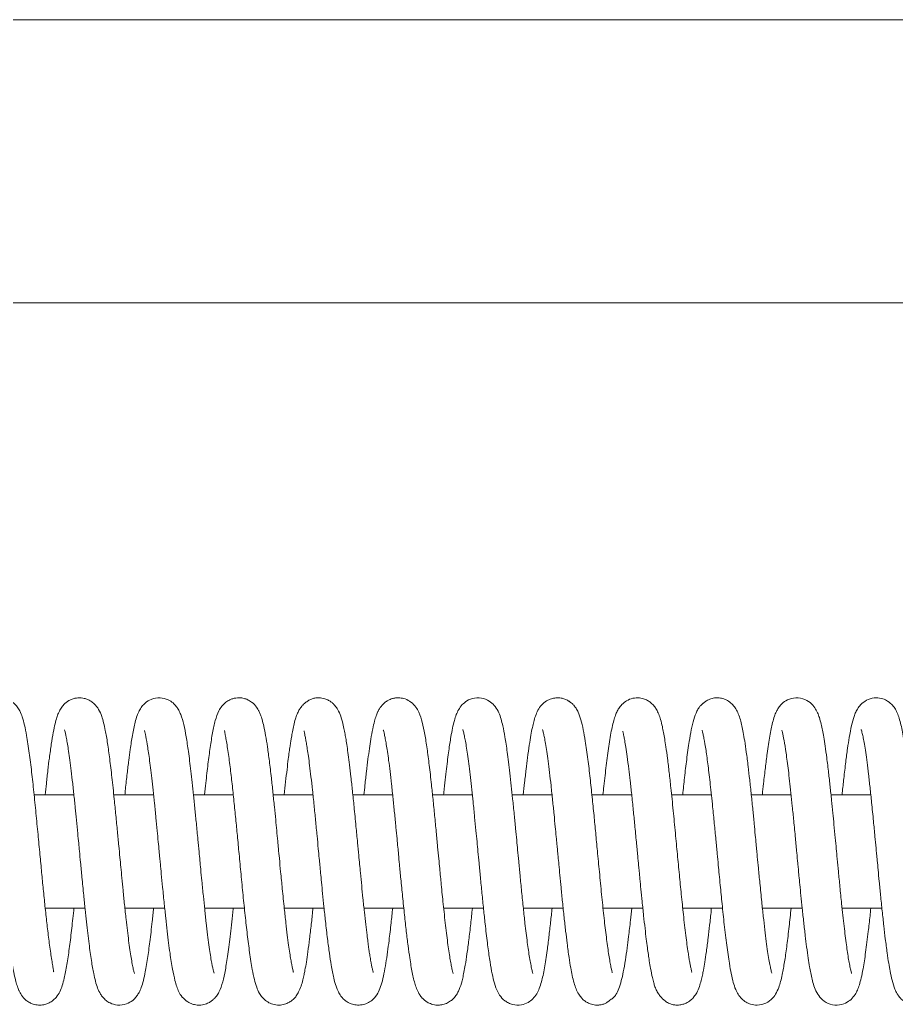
# Model space of a CAD drawing. Header units: inches. Extents: x 0.8 to 28.5, y 2.9 to 20.2.
# Drawn here: x 14.765 to 15.535, y 17.741 to 18.607 of the extents above; entities that cross this region are included whole.
import ezdxf

# ---------------------------------------------------------------- set-up
doc = ezdxf.new("R2010")
doc.units = ezdxf.units.IN
doc.header["$MEASUREMENT"] = 0
doc.layers.add('SLD-0', color=1, linetype='Continuous', lineweight=15)

msp = doc.modelspace()

# ---------------------------------------------------------------- linework, layer by layer
at = {"color": 7, "linetype": 'Continuous', "lineweight": 15}
for points, knots in [([(14.79529, 17.77007), (14.79527, 17.77007), (14.79522, 17.77005), (14.7952, 17.77101), (14.79468, 17.77394), (14.79383, 17.77872), (14.79287, 17.7847), (14.7919, 17.79144), (14.79095, 17.79856), (14.79004, 17.80581), (14.78893, 17.81533), (14.78763, 17.82745), (14.78611, 17.84235), (14.78464, 17.85759), (14.7831, 17.87376), (14.78142, 17.89135), (14.77965, 17.90987), (14.77776, 17.9284), (14.77583, 17.9463), (14.77371, 17.96321), (14.77166, 17.97688), (14.76964, 17.98706), (14.76785, 17.99365), (14.76619, 17.99823), (14.76338, 18.00294), (14.75997, 18.0066), (14.75585, 18.00931), (14.751, 18.01093), (14.74523, 18.01095), (14.74083, 18.00963), (14.73815, 18.00819), (14.73624, 18.00681), (14.73468, 18.00546), (14.73271, 18.00331), (14.73047, 17.99982), (14.72831, 17.99482), (14.7266, 17.98887), (14.72516, 17.98224), (14.7239, 17.97527), (14.72253, 17.96626), (14.72089, 17.95392), (14.71929, 17.94042), (14.71817, 17.92956), (14.71777, 17.92564)], [0, 0, 0, 0, 0.015648, 0.041878, 0.069205, 0.095097, 0.119275, 0.141571, 0.162085, 0.180688, 0.197869, 0.230729, 0.261868, 0.291107, 0.322119, 0.356655, 0.393626, 0.432074, 0.471739, 0.513913, 0.559916, 0.59311, 0.625486, 0.649354, 0.662004, 0.675173, 0.690992, 0.706991, 0.719985, 0.730247, 0.738169, 0.741478, 0.74657, 0.759092, 0.777429, 0.801193, 0.827797, 0.848869, 0.875122, 0.902345, 0.930982, 0.975101, 1, 1, 1, 1]), ([(14.86616, 17.76874), (14.86616, 17.76874), (14.86635, 17.76846), (14.86584, 17.76965), (14.86519, 17.77236), (14.86424, 17.77681), (14.8629, 17.78442), (14.86147, 17.79443), (14.85998, 17.80631), (14.85876, 17.81692), (14.8575, 17.82871), (14.85625, 17.84101), (14.85517, 17.85204), (14.85424, 17.86174), (14.85334, 17.87117), (14.85235, 17.8816), (14.85117, 17.89404), (14.84985, 17.90785), (14.84821, 17.92404), (14.84644, 17.94096), (14.84447, 17.9573), (14.84258, 17.97111), (14.84082, 17.98141), (14.83915, 17.98896), (14.83757, 17.99461), (14.8352, 18.00035), (14.83177, 18.00501), (14.82821, 18.00787), (14.82531, 18.00944), (14.82226, 18.01044), (14.81897, 18.01097), (14.81566, 18.01087), (14.81265, 18.01019), (14.81046, 18.00936), (14.80733, 18.00779), (14.80469, 18.00555), (14.80282, 18.00335), (14.80159, 18.00163), (14.80034, 17.99947), (14.7992, 17.99702), (14.79786, 17.99332), (14.7964, 17.98793), (14.79478, 17.98032), (14.79311, 17.97031), (14.79157, 17.95912), (14.79011, 17.94734), (14.78889, 17.93651), (14.7881, 17.92895), (14.78776, 17.92564)], [0, 0, 0, 0, 0.000194, 0.019092, 0.041396, 0.06478, 0.088327, 0.13555, 0.159417, 0.183257, 0.213022, 0.239403, 0.262203, 0.281403, 0.298345, 0.318916, 0.343827, 0.373002, 0.403072, 0.445832, 0.486167, 0.524981, 0.564012, 0.590178, 0.616504, 0.643933, 0.666352, 0.678069, 0.687682, 0.694988, 0.70119, 0.710924, 0.717903, 0.722899, 0.727798, 0.743523, 0.750108, 0.757456, 0.766447, 0.78058, 0.800178, 0.825119, 0.855457, 0.888551, 0.923148, 0.950282, 0.978268, 1, 1, 1, 1]), ([(14.93608, 17.76891), (14.9361, 17.76888), (14.93623, 17.76871), (14.93588, 17.76963), (14.93513, 17.77259), (14.93393, 17.77831), (14.93266, 17.78621), (14.93158, 17.79375), (14.93041, 17.80276), (14.92917, 17.81322), (14.92794, 17.82461), (14.92666, 17.83693), (14.92547, 17.84885), (14.92447, 17.85938), (14.92365, 17.86795), (14.92282, 17.87665), (14.92178, 17.88759), (14.92059, 17.90013), (14.91932, 17.91308), (14.9181, 17.92509), (14.91691, 17.93634), (14.91543, 17.94955), (14.91366, 17.96352), (14.91167, 17.97684), (14.90956, 17.9876), (14.90749, 17.99491), (14.90531, 17.99981), (14.90324, 18.00313), (14.90033, 18.00636), (14.89557, 18.00962), (14.88852, 18.01145), (14.88103, 18.01005), (14.87576, 18.00669), (14.87232, 18.00289), (14.87009, 17.99913), (14.86835, 17.99494), (14.86643, 17.98839), (14.86444, 17.97877), (14.86265, 17.96713), (14.86113, 17.95573), (14.85972, 17.94407), (14.8586, 17.93381), (14.85792, 17.92727), (14.85776, 17.92564)], [0, 0, 0, 0, 0.002324, 0.018685, 0.03687, 0.077956, 0.100424, 0.124128, 0.149221, 0.175564, 0.202932, 0.228214, 0.256219, 0.277599, 0.292503, 0.307926, 0.32983, 0.358118, 0.383648, 0.409907, 0.434954, 0.458929, 0.503641, 0.544026, 0.583369, 0.622825, 0.641676, 0.657975, 0.67209, 0.686059, 0.703569, 0.72239, 0.738512, 0.751834, 0.768368, 0.790199, 0.818174, 0.862596, 0.901745, 0.928237, 0.957522, 0.989391, 1, 1, 1, 1]), ([(15.00574, 17.76969), (15.00577, 17.76971), (15.00585, 17.76975), (15.00557, 17.7709), (15.00505, 17.77305), (15.00429, 17.77668), (15.0035, 17.78102), (15.0026, 17.78661), (15.00158, 17.79374), (15.00043, 17.80259), (14.99916, 17.8133), (14.9977, 17.82681), (14.99615, 17.84192), (14.99471, 17.85686), (14.99357, 17.86874), (14.99272, 17.87772), (14.99194, 17.88589), (14.99114, 17.89436), (14.99017, 17.90444), (14.98906, 17.91569), (14.98779, 17.92804), (14.98634, 17.94169), (14.98473, 17.95521), (14.98307, 17.96765), (14.98146, 17.97779), (14.9799, 17.98571), (14.97845, 17.99154), (14.97713, 17.99564), (14.97593, 17.99849), (14.97481, 18.00063), (14.9729, 18.00357), (14.97033, 18.0065), (14.96587, 18.00922), (14.96222, 18.0105), (14.95776, 18.01114), (14.95319, 18.01045), (14.94935, 18.00891), (14.94612, 18.00689), (14.94268, 18.00341), (14.93928, 17.9978), (14.93705, 17.99091), (14.93481, 17.98079), (14.93271, 17.96773), (14.93076, 17.95289), (14.92912, 17.93871), (14.92812, 17.92912), (14.92775, 17.92564)], [0, 0, 0, 0, 0.011201, 0.025988, 0.045163, 0.061277, 0.078836, 0.09868, 0.120843, 0.145472, 0.172452, 0.201705, 0.239278, 0.269985, 0.293945, 0.311118, 0.324019, 0.343128, 0.362264, 0.385658, 0.413257, 0.442132, 0.478804, 0.513174, 0.545344, 0.575314, 0.60099, 0.621821, 0.637779, 0.648779, 0.656559, 0.676373, 0.6864, 0.694332, 0.704004, 0.717983, 0.725068, 0.737019, 0.753218, 0.771119, 0.811072, 0.854954, 0.89671, 0.936525, 0.976924, 1, 1, 1, 1]), ([(15.07592, 17.76944), (15.07593, 17.76942), (15.07602, 17.76931), (15.07573, 17.77022), (15.0753, 17.77197), (15.07468, 17.77474), (15.07397, 17.77836), (15.07325, 17.78254), (15.07253, 17.78714), (15.07188, 17.79165), (15.07121, 17.7966), (15.07036, 17.80321), (15.06933, 17.81186), (15.06814, 17.82271), (15.06694, 17.8342), (15.06578, 17.84576), (15.06481, 17.85574), (15.06396, 17.86469), (15.06312, 17.87353), (15.06205, 17.88467), (15.06069, 17.89906), (15.0592, 17.91438), (15.0577, 17.9289), (15.05638, 17.94119), (15.05514, 17.95177), (15.054, 17.96067), (15.05299, 17.96801), (15.05207, 17.97401), (15.05119, 17.97911), (15.05018, 17.98437), (15.04881, 17.99033), (15.04691, 17.99636), (15.04453, 18.00125), (15.04225, 18.0043), (15.04042, 18.00607), (15.03901, 18.00724), (15.03653, 18.00886), (15.03304, 18.01034), (15.02878, 18.01102), (15.02514, 18.01076), (15.02215, 18.01004), (15.01944, 18.00883), (15.01676, 18.00708), (15.01432, 18.00486), (15.01233, 18.00253), (15.01062, 17.99994), (15.00972, 17.99811), (15.00862, 17.99554), (15.00743, 17.99193), (15.00618, 17.98702), (15.00503, 17.98148), (15.00415, 17.97659), (15.00347, 17.97238), (15.00283, 17.96817), (15.00211, 17.96308), (15.00122, 17.95639), (15.00016, 17.94772), (14.99897, 17.93731), (14.99816, 17.92949), (14.99775, 17.92564)], [0, 0, 0, 0, 0.002226, 0.013677, 0.029023, 0.046121, 0.061396, 0.081784, 0.097066, 0.109717, 0.124244, 0.140734, 0.164051, 0.190297, 0.217589, 0.240614, 0.264114, 0.279551, 0.295328, 0.31782, 0.346926, 0.382837, 0.413203, 0.441626, 0.467829, 0.491692, 0.513105, 0.532175, 0.548937, 0.567082, 0.58988, 0.61773, 0.644209, 0.663183, 0.669753, 0.674383, 0.681385, 0.690585, 0.702512, 0.71044, 0.720107, 0.731551, 0.742593, 0.754336, 0.762863, 0.768966, 0.774856, 0.782923, 0.802592, 0.827868, 0.849735, 0.866729, 0.879092, 0.891727, 0.90684, 0.924508, 0.947782, 0.974223, 1, 1, 1, 1]), ([(15.14611, 17.76884), (15.14612, 17.76882), (15.14625, 17.76864), (15.14588, 17.7696), (15.14533, 17.77179), (15.14448, 17.77559), (15.14325, 17.78225), (15.14158, 17.79341), (15.13981, 17.80759), (15.13842, 17.8201), (15.13717, 17.83193), (15.1358, 17.84544), (15.13451, 17.85889), (15.13345, 17.87007), (15.13242, 17.8808), (15.13121, 17.8936), (15.12987, 17.90759), (15.12846, 17.92159), (15.1269, 17.93661), (15.12517, 17.9518), (15.12324, 17.96656), (15.12124, 17.97932), (15.11906, 17.98962), (15.11695, 17.99668), (15.11361, 18.0028), (15.10966, 18.00704), (15.10489, 18.00981), (15.09972, 18.01098), (15.09584, 18.01087), (15.09227, 18.01013), (15.08904, 18.00878), (15.08483, 18.00588), (15.08254, 18.00312), (15.08067, 18.0001), (15.07957, 17.99787), (15.0783, 17.99465), (15.07691, 17.99), (15.07538, 17.98337), (15.07391, 17.97531), (15.07255, 17.9663), (15.07128, 17.95689), (15.06997, 17.94615), (15.0688, 17.93567), (15.06806, 17.92851), (15.06776, 17.92564)], [0, 0, 0, 0, 0.001921, 0.018131, 0.037571, 0.059195, 0.081139, 0.12552, 0.170898, 0.193324, 0.214109, 0.25029, 0.279022, 0.296218, 0.317569, 0.343264, 0.372953, 0.402796, 0.431406, 0.472177, 0.511363, 0.55136, 0.592632, 0.633366, 0.653439, 0.673905, 0.690223, 0.701522, 0.710502, 0.717039, 0.72724, 0.735547, 0.755231, 0.763365, 0.775713, 0.793275, 0.815926, 0.843739, 0.875315, 0.900126, 0.926053, 0.953135, 0.981211, 1, 1, 1, 1]), ([(15.21618, 17.76871), (15.21613, 17.76887), (15.21602, 17.76925), (15.21524, 17.7721), (15.21431, 17.77653), (15.21328, 17.78227), (15.21229, 17.78877), (15.21094, 17.79844), (15.20944, 17.81067), (15.2078, 17.82591), (15.20633, 17.84012), (15.20497, 17.85407), (15.2038, 17.86639), (15.20281, 17.87671), (15.2019, 17.88634), (15.20091, 17.89675), (15.19973, 17.90902), (15.19846, 17.92157), (15.19719, 17.93373), (15.196, 17.94457), (15.19481, 17.95445), (15.19337, 17.96547), (15.19173, 17.97642), (15.19001, 17.98537), (15.18827, 17.99233), (15.18644, 17.99762), (15.18383, 18.0026), (15.17937, 18.00733), (15.17311, 18.01071), (15.16488, 18.01123), (15.15827, 18.00859), (15.15355, 18.00457), (15.15059, 18.00017), (15.14874, 17.99598), (15.14709, 17.9908), (15.1456, 17.98444), (15.14397, 17.97579), (15.14224, 17.96433), (15.14057, 17.95129), (15.13913, 17.93867), (15.1383, 17.93096), (15.13783, 17.92637), (15.13775, 17.92564)], [0, 0, 0, 0, 0.017792, 0.040981, 0.066052, 0.089706, 0.111764, 0.1326, 0.17588, 0.206224, 0.237969, 0.26762, 0.292394, 0.31238, 0.329417, 0.350093, 0.375039, 0.404386, 0.429184, 0.455257, 0.480012, 0.503189, 0.544729, 0.581064, 0.606402, 0.633522, 0.658343, 0.675854, 0.693845, 0.712891, 0.730644, 0.745288, 0.763683, 0.785933, 0.811323, 0.839774, 0.866815, 0.904907, 0.94709, 0.970476, 0.995307, 1, 1, 1, 1]), ([(15.2859, 17.76934), (15.2859, 17.76944), (15.2859, 17.76968), (15.2852, 17.77228), (15.28405, 17.77769), (15.28246, 17.78721), (15.28047, 17.802), (15.2785, 17.81916), (15.27654, 17.83793), (15.27467, 17.85723), (15.27293, 17.87546), (15.27135, 17.89207), (15.26984, 17.90797), (15.26819, 17.92424), (15.26642, 17.94103), (15.26443, 17.95772), (15.26247, 17.97184), (15.26044, 17.98319), (15.25843, 17.99174), (15.25639, 17.99766), (15.2543, 18.0016), (15.25242, 18.00403), (15.25069, 18.00573), (15.24892, 18.00711), (15.24795, 18.00779), (15.24649, 18.00873), (15.24424, 18.00985), (15.24125, 18.01065), (15.2385, 18.01093), (15.23573, 18.01084), (15.23214, 18.01015), (15.22758, 18.00806), (15.22301, 18.00399), (15.22054, 18.00003), (15.21836, 17.99501), (15.21688, 17.98991), (15.21563, 17.98451), (15.21435, 17.9779), (15.21295, 17.96921), (15.21157, 17.95915), (15.21019, 17.94803), (15.20895, 17.93714), (15.20813, 17.92927), (15.20776, 17.92564)], [0, 0, 0, 0, 0.015971, 0.03708, 0.059529, 0.103347, 0.145681, 0.186882, 0.22798, 0.268605, 0.305319, 0.336852, 0.367634, 0.40178, 0.439038, 0.479992, 0.52516, 0.558031, 0.59316, 0.627587, 0.649042, 0.666529, 0.678995, 0.68332, 0.685165, 0.686907, 0.693763, 0.699928, 0.70522, 0.710481, 0.719282, 0.73149, 0.746436, 0.770305, 0.794184, 0.816499, 0.837873, 0.862708, 0.890886, 0.922393, 0.948352, 0.976139, 1, 1, 1, 1]), ([(15.35561, 17.76988), (15.35564, 17.76987), (15.35579, 17.76979), (15.35561, 17.77054), (15.35524, 17.77228), (15.35465, 17.77492), (15.35393, 17.77863), (15.35325, 17.78251), (15.35213, 17.78969), (15.35084, 17.79923), (15.34943, 17.81094), (15.34812, 17.82282), (15.34658, 17.83755), (15.34483, 17.85549), (15.34311, 17.87358), (15.34131, 17.89253), (15.33941, 17.91236), (15.33758, 17.9302), (15.33591, 17.9454), (15.33444, 17.95746), (15.33312, 17.96713), (15.33198, 17.97461), (15.33095, 17.98046), (15.32984, 17.98601), (15.32849, 17.99153), (15.32677, 17.99659), (15.32496, 18.00046), (15.32276, 18.00368), (15.32101, 18.00562), (15.31888, 18.0073), (15.31698, 18.00857), (15.3141, 18.00998), (15.30916, 18.01113), (15.30316, 18.0106), (15.29866, 18.00858), (15.29475, 18.00554), (15.29205, 18.00226), (15.29058, 17.99985), (15.2894, 17.99748), (15.28812, 17.99416), (15.28678, 17.98951), (15.28542, 17.98347), (15.28408, 17.97629), (15.28249, 17.96609), (15.28064, 17.95203), (15.27897, 17.93742), (15.27802, 17.92818), (15.27776, 17.92564)], [0, 0, 0, 0, 0.003762, 0.021637, 0.037373, 0.056618, 0.071425, 0.086299, 0.101758, 0.146113, 0.169135, 0.190828, 0.230567, 0.266146, 0.302275, 0.339719, 0.379935, 0.423734, 0.454812, 0.486302, 0.515962, 0.537073, 0.557292, 0.577406, 0.602714, 0.623366, 0.643275, 0.658992, 0.674304, 0.678298, 0.681796, 0.690465, 0.7016, 0.716466, 0.735962, 0.752728, 0.764428, 0.769736, 0.776324, 0.793837, 0.817379, 0.843807, 0.869306, 0.893793, 0.940177, 0.983572, 1, 1, 1, 1]), ([(15.42608, 17.76888), (15.42609, 17.76887), (15.42615, 17.76881), (15.42584, 17.76969), (15.42534, 17.77167), (15.42452, 17.77533), (15.42351, 17.78076), (15.42238, 17.78797), (15.42117, 17.79675), (15.41988, 17.80704), (15.41857, 17.8187), (15.41712, 17.83237), (15.41568, 17.84672), (15.4144, 17.8601), (15.41349, 17.86963), (15.41282, 17.87664), (15.41222, 17.88299), (15.41145, 17.89098), (15.41051, 17.90098), (15.40935, 17.91286), (15.40802, 17.92589), (15.40666, 17.93874), (15.4052, 17.9514), (15.40372, 17.96289), (15.40229, 17.97279), (15.40098, 17.98035), (15.39977, 17.98627), (15.39843, 17.99172), (15.39677, 17.9967), (15.39468, 18.00098), (15.39223, 18.00445), (15.38866, 18.00771), (15.38416, 18.00999), (15.38025, 18.01085), (15.37715, 18.01095), (15.37454, 18.01062), (15.37249, 18.01009), (15.37047, 18.00929), (15.36895, 18.00842), (15.36775, 18.00761), (15.36699, 18.00706), (15.36632, 18.00653), (15.36548, 18.00584), (15.3646, 18.00509), (15.36346, 18.00406), (15.36193, 18.00226), (15.35976, 17.99847), (15.3575, 17.99223), (15.35536, 17.98327), (15.35329, 17.97169), (15.35135, 17.95764), (15.34945, 17.9418), (15.34829, 17.93074), (15.34775, 17.92564)], [0, 0, 0, 0, 0.004507, 0.018814, 0.03663, 0.058158, 0.082845, 0.108401, 0.13472, 0.161849, 0.189578, 0.217988, 0.252061, 0.278809, 0.298414, 0.308537, 0.320183, 0.335939, 0.355764, 0.379824, 0.408116, 0.437615, 0.465057, 0.498308, 0.527587, 0.553126, 0.575002, 0.59701, 0.62099, 0.640613, 0.658397, 0.672548, 0.684277, 0.69381, 0.701165, 0.704966, 0.709087, 0.713594, 0.718128, 0.720065, 0.721926, 0.723867, 0.726024, 0.731333, 0.738291, 0.756137, 0.778532, 0.814623, 0.8504, 0.883321, 0.927556, 0.96652, 1, 1, 1, 1]), ([(15.49618, 17.76871), (15.49615, 17.76882), (15.49608, 17.76908), (15.49538, 17.77155), (15.49451, 17.77553), (15.49353, 17.7808), (15.49256, 17.7869), (15.49124, 17.79619), (15.48949, 17.81007), (15.48761, 17.82768), (15.48593, 17.84415), (15.48465, 17.85741), (15.48359, 17.86861), (15.48265, 17.87848), (15.48169, 17.88852), (15.4807, 17.89902), (15.47962, 17.91012), (15.47848, 17.92138), (15.47725, 17.93323), (15.47586, 17.94585), (15.47439, 17.95784), (15.47297, 17.96825), (15.47172, 17.97619), (15.47057, 17.98245), (15.46934, 17.98818), (15.46799, 17.99321), (15.46637, 17.99766), (15.46406, 18.00214), (15.46005, 18.00684), (15.45366, 18.01059), (15.44513, 18.01128), (15.43847, 18.0087), (15.4343, 18.00524), (15.4316, 18.00177), (15.4298, 17.99847), (15.42818, 17.99439), (15.42633, 17.98793), (15.42424, 17.97767), (15.42219, 17.96398), (15.42037, 17.94958), (15.41897, 17.93736), (15.4181, 17.92896), (15.41776, 17.92564)], [0, 0, 0, 0, 0.015542, 0.037268, 0.060973, 0.083729, 0.105368, 0.126106, 0.169342, 0.215291, 0.246835, 0.27412, 0.296597, 0.314324, 0.333199, 0.356793, 0.377711, 0.401427, 0.427836, 0.45562, 0.489471, 0.519084, 0.544593, 0.566039, 0.587759, 0.613022, 0.633296, 0.652986, 0.673054, 0.692813, 0.712076, 0.729896, 0.744338, 0.756228, 0.77259, 0.793956, 0.820436, 0.865522, 0.912383, 0.944888, 0.978248, 1, 1, 1, 1]), ([(15.56587, 17.76943), (15.56589, 17.76946), (15.56595, 17.76955), (15.56524, 17.77208), (15.56413, 17.7773), (15.56255, 17.78657), (15.56059, 17.80108), (15.55862, 17.81803), (15.55667, 17.83666), (15.5548, 17.8558), (15.55309, 17.87387), (15.55151, 17.89044), (15.54997, 17.9066), (15.54828, 17.92343), (15.54644, 17.94089), (15.54439, 17.95804), (15.54214, 17.97415), (15.53997, 17.9856), (15.53802, 17.99302), (15.53635, 17.99771), (15.53424, 18.00174), (15.53208, 18.00452), (15.52997, 18.00643), (15.52871, 18.00738), (15.52753, 18.00818), (15.52577, 18.00918), (15.52235, 18.01053), (15.51722, 18.01126), (15.51043, 18.00985), (15.50464, 18.00578), (15.50167, 18.00189), (15.49973, 17.99832), (15.49776, 17.99325), (15.49599, 17.98645), (15.4942, 17.97719), (15.49253, 17.96628), (15.49095, 17.95436), (15.48939, 17.94109), (15.48833, 17.93121), (15.48781, 17.92621), (15.48775, 17.92564)], [0, 0, 0, 0, 0.013609, 0.034853, 0.056971, 0.100364, 0.142556, 0.18394, 0.225206, 0.265902, 0.302386, 0.33375, 0.365231, 0.400617, 0.439654, 0.482371, 0.528092, 0.577452, 0.603398, 0.627902, 0.650101, 0.670059, 0.677454, 0.680256, 0.682597, 0.686865, 0.691912, 0.705487, 0.722651, 0.740724, 0.758472, 0.776526, 0.794296, 0.829844, 0.869346, 0.899211, 0.932022, 0.967779, 0.996329, 1, 1, 1, 1]), ([(14.73512, 17.98196), (14.73509, 17.98196), (14.735, 17.98196), (14.73516, 17.98118), (14.7356, 17.97932), (14.73634, 17.97586), (14.73714, 17.9716), (14.73798, 17.96648), (14.73895, 17.9599), (14.74004, 17.95169), (14.74126, 17.94169), (14.74256, 17.92989), (14.7439, 17.91707), (14.74517, 17.90444), (14.74624, 17.89319), (14.74722, 17.88296), (14.74805, 17.87428), (14.74883, 17.86609), (14.74956, 17.85835), (14.75042, 17.84936), (14.75143, 17.83904), (14.75264, 17.82718), (14.75407, 17.81351), (14.75568, 17.79958), (14.75736, 17.78671), (14.75894, 17.77623), (14.76048, 17.76797), (14.76192, 17.76175), (14.76324, 17.75729), (14.76447, 17.75412), (14.76556, 17.75189), (14.76738, 17.74887), (14.7695, 17.74628), (14.7725, 17.74404), (14.77451, 17.74283), (14.77757, 17.74152), (14.78182, 17.74071), (14.78631, 17.74103), (14.79072, 17.74246), (14.79428, 17.74459), (14.79805, 17.74819), (14.80086, 17.75288), (14.80292, 17.75829), (14.80483, 17.7655), (14.80684, 17.7759), (14.80891, 17.79007), (14.81089, 17.80612), (14.81224, 17.81833), (14.81295, 17.8254), (14.81303, 17.82614)], [0, 0, 0, 0, 0.006783, 0.019524, 0.041718, 0.059484, 0.075912, 0.09463, 0.115629, 0.13908, 0.164913, 0.192996, 0.222829, 0.249711, 0.27268, 0.291894, 0.311586, 0.324804, 0.341203, 0.358287, 0.379606, 0.405149, 0.434016, 0.471219, 0.50591, 0.538011, 0.567773, 0.594085, 0.615788, 0.632951, 0.645466, 0.653882, 0.67417, 0.678568, 0.683487, 0.691308, 0.70254, 0.713633, 0.722419, 0.734171, 0.749838, 0.773309, 0.799117, 0.827849, 0.8718, 0.913919, 0.95482, 0.995315, 1, 1, 1, 1]), ([(14.80475, 17.98275), (14.80473, 17.98278), (14.8046, 17.98295), (14.80509, 17.98156), (14.806, 17.97769), (14.80714, 17.97166), (14.80812, 17.96564), (14.80919, 17.95816), (14.81037, 17.94912), (14.81162, 17.9385), (14.81289, 17.92676), (14.81412, 17.91494), (14.81528, 17.90329), (14.81628, 17.89283), (14.81715, 17.88368), (14.81796, 17.8752), (14.81891, 17.86522), (14.82014, 17.85216), (14.82149, 17.83833), (14.82284, 17.82521), (14.82439, 17.81058), (14.82624, 17.79493), (14.82831, 17.77992), (14.83013, 17.76951), (14.8319, 17.76173), (14.83373, 17.75579), (14.83581, 17.75127), (14.83825, 17.74779), (14.84087, 17.74512), (14.84521, 17.74225), (14.8516, 17.7404), (14.85909, 17.74145), (14.86461, 17.74473), (14.86789, 17.74819), (14.87021, 17.75172), (14.87194, 17.75549), (14.87369, 17.7609), (14.87562, 17.76924), (14.87765, 17.78104), (14.87973, 17.79645), (14.8815, 17.81144), (14.8826, 17.82215), (14.88301, 17.82614)], [0, 0, 0, 0, 0.003238, 0.019955, 0.05649, 0.077016, 0.099051, 0.122603, 0.14783, 0.1746, 0.202775, 0.229266, 0.251921, 0.276028, 0.293336, 0.307214, 0.327042, 0.353275, 0.386101, 0.412521, 0.437719, 0.484943, 0.527663, 0.567352, 0.593701, 0.620253, 0.646146, 0.66183, 0.674148, 0.685374, 0.701595, 0.720589, 0.737106, 0.750706, 0.76279, 0.783322, 0.810788, 0.843348, 0.888743, 0.930279, 0.974011, 1, 1, 1, 1]), ([(14.8751, 17.98208), (14.87506, 17.98211), (14.87487, 17.98228), (14.87521, 17.98112), (14.87591, 17.97795), (14.87739, 17.97059), (14.87896, 17.95993), (14.88032, 17.94946), (14.88143, 17.94017), (14.88258, 17.92968), (14.88379, 17.91809), (14.885, 17.90612), (14.88609, 17.89476), (14.88703, 17.88492), (14.8878, 17.87684), (14.88841, 17.87043), (14.88905, 17.86378), (14.88986, 17.85522), (14.891, 17.84331), (14.89232, 17.83022), (14.89367, 17.81731), (14.89494, 17.80585), (14.8962, 17.79557), (14.89774, 17.78397), (14.89955, 17.77243), (14.90145, 17.76345), (14.90319, 17.7573), (14.90512, 17.75259), (14.90755, 17.74837), (14.91195, 17.74407), (14.91686, 17.74172), (14.92079, 17.74088), (14.9243, 17.74085), (14.92781, 17.74143), (14.93104, 17.74263), (14.93418, 17.74461), (14.93644, 17.74662), (14.93853, 17.74909), (14.94139, 17.75383), (14.94386, 17.7612), (14.9461, 17.77169), (14.94829, 17.78542), (14.95018, 17.80013), (14.95176, 17.814), (14.95258, 17.82167), (14.95301, 17.82592), (14.95303, 17.82614)], [0, 0, 0, 0, 0.004959, 0.0246, 0.044287, 0.083782, 0.125015, 0.147438, 0.170983, 0.195556, 0.221357, 0.247835, 0.27128, 0.291103, 0.307298, 0.319794, 0.3296, 0.347255, 0.371468, 0.402396, 0.429699, 0.456966, 0.482976, 0.50758, 0.552667, 0.592517, 0.616487, 0.639026, 0.660767, 0.679798, 0.691127, 0.70109, 0.70892, 0.715519, 0.726167, 0.733839, 0.742629, 0.755775, 0.773236, 0.813652, 0.855405, 0.899745, 0.947508, 0.972675, 0.998634, 1, 1, 1, 1]), ([(14.94523, 17.98207), (14.94524, 17.98203), (14.94527, 17.98195), (14.9456, 17.9802), (14.94632, 17.97652), (14.94725, 17.97125), (14.94823, 17.96493), (14.94922, 17.95791), (14.95018, 17.95052), (14.9511, 17.94293), (14.95223, 17.93296), (14.95357, 17.92031), (14.95512, 17.90499), (14.9566, 17.88947), (14.95816, 17.8731), (14.95983, 17.85544), (14.9616, 17.83719), (14.96344, 17.81934), (14.96533, 17.80234), (14.96739, 17.78621), (14.96944, 17.77307), (14.97147, 17.76335), (14.97329, 17.757), (14.97524, 17.75216), (14.97846, 17.74746), (14.98207, 17.74416), (14.98638, 17.74184), (14.9915, 17.74066), (14.99681, 17.7411), (15.00075, 17.74251), (15.00341, 17.74411), (15.00518, 17.74549), (15.00666, 17.74688), (15.00859, 17.74919), (15.01067, 17.7527), (15.01257, 17.75735), (15.01406, 17.76254), (15.01515, 17.76732), (15.01616, 17.77246), (15.01725, 17.7788), (15.01859, 17.78794), (15.02002, 17.79897), (15.02148, 17.81142), (15.02247, 17.82066), (15.02298, 17.82564), (15.02303, 17.82614)], [0, 0, 0, 0, 0.017392, 0.043864, 0.07035, 0.09557, 0.119258, 0.141373, 0.161972, 0.180919, 0.198796, 0.232797, 0.264532, 0.294027, 0.325753, 0.360924, 0.398059, 0.435941, 0.474464, 0.515761, 0.561673, 0.595195, 0.627053, 0.65146, 0.665825, 0.679933, 0.694253, 0.707904, 0.720108, 0.729888, 0.73739, 0.741344, 0.748046, 0.761461, 0.779862, 0.802883, 0.82466, 0.842277, 0.855954, 0.880421, 0.907553, 0.937581, 0.968508, 0.996866, 1, 1, 1, 1]), ([(15.0152, 17.98183), (15.01517, 17.98184), (15.01507, 17.98186), (15.01521, 17.98108), (15.01566, 17.97905), (15.01643, 17.97542), (15.01724, 17.97098), (15.01808, 17.96587), (15.01902, 17.95934), (15.0201, 17.95122), (15.0213, 17.94134), (15.02259, 17.92963), (15.02393, 17.91675), (15.02529, 17.9032), (15.02651, 17.89043), (15.02758, 17.87922), (15.02839, 17.87068), (15.02907, 17.86355), (15.02973, 17.85657), (15.03053, 17.8482), (15.03151, 17.83826), (15.03268, 17.82671), (15.03411, 17.81319), (15.03571, 17.79933), (15.03738, 17.78656), (15.03915, 17.77482), (15.04105, 17.76505), (15.04285, 17.75837), (15.04435, 17.7544), (15.04543, 17.75213), (15.0472, 17.74913), (15.0493, 17.74648), (15.05221, 17.74424), (15.05408, 17.74306), (15.05691, 17.74175), (15.06113, 17.74075), (15.06616, 17.74094), (15.07097, 17.74253), (15.07497, 17.7451), (15.07887, 17.74927), (15.0816, 17.75448), (15.08357, 17.76044), (15.08533, 17.76798), (15.08702, 17.77727), (15.08848, 17.78717), (15.09002, 17.7989), (15.09152, 17.81162), (15.09257, 17.82176), (15.09303, 17.82614)], [0, 0, 0, 0, 0.00501, 0.019113, 0.043494, 0.062698, 0.078894, 0.097199, 0.117794, 0.140838, 0.166256, 0.19392, 0.223778, 0.251356, 0.279298, 0.301843, 0.31887, 0.330602, 0.344781, 0.361127, 0.381708, 0.406502, 0.43505, 0.472405, 0.506952, 0.538617, 0.581002, 0.614713, 0.63187, 0.644681, 0.653418, 0.673848, 0.678252, 0.682835, 0.690051, 0.700658, 0.713219, 0.72508, 0.738439, 0.754073, 0.778692, 0.809075, 0.843623, 0.875986, 0.905684, 0.933071, 0.971069, 1, 1, 1, 1]), ([(15.08483, 17.98256), (15.0848, 17.98257), (15.08468, 17.98262), (15.08554, 17.97978), (15.08653, 17.97491), (15.08743, 17.96997), (15.08842, 17.96363), (15.08951, 17.95574), (15.09073, 17.94618), (15.09202, 17.93494), (15.09332, 17.92268), (15.09462, 17.90993), (15.09578, 17.89807), (15.09675, 17.88788), (15.09751, 17.87992), (15.09822, 17.87244), (15.0991, 17.86318), (15.10028, 17.85073), (15.10176, 17.83571), (15.10336, 17.82014), (15.10496, 17.80564), (15.10651, 17.79304), (15.10822, 17.78062), (15.11014, 17.76929), (15.11216, 17.76046), (15.11441, 17.7542), (15.11643, 17.7503), (15.11864, 17.74737), (15.12073, 17.74531), (15.12368, 17.74322), (15.12739, 17.74152), (15.13183, 17.74072), (15.13639, 17.74107), (15.14035, 17.74228), (15.14385, 17.74432), (15.14699, 17.74711), (15.14921, 17.75007), (15.15088, 17.75313), (15.15278, 17.75773), (15.15462, 17.7645), (15.15658, 17.77451), (15.15833, 17.78606), (15.15993, 17.79818), (15.16151, 17.81158), (15.16254, 17.82148), (15.16303, 17.82614)], [0, 0, 0, 0, 0.009588, 0.044062, 0.062485, 0.082751, 0.104779, 0.128679, 0.154517, 0.182135, 0.211241, 0.237743, 0.264162, 0.284758, 0.299595, 0.312136, 0.329698, 0.355287, 0.387498, 0.422794, 0.456476, 0.488768, 0.519416, 0.56287, 0.60546, 0.627074, 0.647366, 0.662932, 0.67358, 0.680894, 0.690555, 0.703518, 0.712127, 0.722807, 0.733793, 0.743026, 0.757961, 0.772802, 0.789202, 0.827079, 0.870307, 0.901313, 0.934247, 0.969087, 1, 1, 1, 1]), ([(15.15464, 17.98299), (15.15465, 17.98293), (15.15469, 17.98277), (15.15524, 17.9809), (15.15601, 17.97759), (15.15694, 17.97285), (15.15794, 17.9668), (15.15901, 17.95946), (15.16015, 17.95085), (15.16133, 17.94105), (15.16249, 17.93048), (15.16372, 17.9188), (15.16494, 17.90676), (15.16607, 17.89497), (15.16704, 17.88485), (15.16795, 17.87527), (15.16894, 17.86491), (15.1701, 17.85261), (15.17143, 17.83897), (15.17284, 17.8252), (15.17441, 17.81036), (15.17617, 17.79558), (15.17804, 17.78178), (15.17991, 17.77059), (15.18186, 17.76177), (15.18372, 17.7555), (15.18687, 17.74941), (15.19036, 17.74542), (15.19448, 17.74277), (15.19933, 17.74091), (15.20589, 17.74063), (15.21214, 17.74303), (15.21677, 17.7467), (15.21996, 17.75112), (15.22207, 17.75579), (15.22414, 17.76244), (15.22634, 17.77289), (15.22845, 17.78675), (15.23023, 17.80068), (15.23167, 17.81313), (15.2326, 17.82199), (15.23303, 17.82614)], [0, 0, 0, 0, 0.012678, 0.031099, 0.052423, 0.074764, 0.097795, 0.121461, 0.145934, 0.171097, 0.196596, 0.220462, 0.248755, 0.272836, 0.292831, 0.309849, 0.330226, 0.354901, 0.384002, 0.414143, 0.443006, 0.484311, 0.523102, 0.560208, 0.595705, 0.631309, 0.651228, 0.673813, 0.685037, 0.695023, 0.713122, 0.728609, 0.742785, 0.761979, 0.785209, 0.814208, 0.862389, 0.909791, 0.941246, 0.972503, 1, 1, 1, 1]), ([(15.2246, 17.98309), (15.22461, 17.98306), (15.22464, 17.98296), (15.22499, 17.98184), (15.22555, 17.97965), (15.22634, 17.97599), (15.22731, 17.97072), (15.22839, 17.96383), (15.22957, 17.95536), (15.23084, 17.94527), (15.23216, 17.93365), (15.23348, 17.92119), (15.23471, 17.90904), (15.23575, 17.89832), (15.2366, 17.88949), (15.23725, 17.88264), (15.23779, 17.87692), (15.23836, 17.87103), (15.23906, 17.86368), (15.23993, 17.85446), (15.24099, 17.84346), (15.24224, 17.83096), (15.24359, 17.81806), (15.24493, 17.80593), (15.24639, 17.794), (15.24786, 17.78314), (15.24935, 17.77387), (15.25073, 17.76672), (15.25219, 17.76059), (15.25403, 17.75506), (15.25609, 17.7508), (15.25846, 17.74757), (15.26058, 17.74543), (15.2635, 17.74334), (15.26687, 17.74174), (15.27003, 17.74101), (15.27258, 17.74087), (15.27406, 17.74091), (15.27555, 17.74107), (15.27759, 17.74148), (15.27986, 17.74234), (15.28148, 17.74334), (15.28279, 17.74433), (15.28344, 17.74487), (15.28389, 17.74525), (15.28417, 17.74549), (15.28443, 17.74571), (15.28476, 17.74597), (15.28529, 17.74636), (15.28568, 17.74652), (15.28611, 17.74658), (15.28734, 17.74758), (15.2893, 17.7502), (15.29173, 17.75526), (15.29385, 17.76203), (15.29576, 17.77036), (15.29744, 17.77993), (15.29893, 17.7905), (15.30041, 17.80212), (15.30174, 17.81372), (15.30266, 17.82256), (15.30303, 17.82614)], [0, 0, 0, 0, 0.009005, 0.022974, 0.040126, 0.060641, 0.083368, 0.107222, 0.132294, 0.158649, 0.186087, 0.214434, 0.240014, 0.261469, 0.278827, 0.292165, 0.301568, 0.312169, 0.326495, 0.344498, 0.366269, 0.391904, 0.420883, 0.44883, 0.474642, 0.508996, 0.538314, 0.562801, 0.589448, 0.61071, 0.632422, 0.648935, 0.659899, 0.666754, 0.675216, 0.686177, 0.689187, 0.69206, 0.694881, 0.697791, 0.704337, 0.711153, 0.713582, 0.715437, 0.716214, 0.716942, 0.717668, 0.718441, 0.720263, 0.725432, 0.732784, 0.747197, 0.770919, 0.799919, 0.829473, 0.85665, 0.88932, 0.918132, 0.943541, 0.977197, 1, 1, 1, 1]), ([(15.29528, 17.98171), (15.29524, 17.98167), (15.29515, 17.98157), (15.29538, 17.98036), (15.29593, 17.97786), (15.29683, 17.97335), (15.29788, 17.96724), (15.29907, 17.95905), (15.30037, 17.94913), (15.30169, 17.93791), (15.30299, 17.92585), (15.30434, 17.91276), (15.30572, 17.89868), (15.30701, 17.88517), (15.30815, 17.87318), (15.30896, 17.86463), (15.30961, 17.85784), (15.31027, 17.85096), (15.31113, 17.84206), (15.31222, 17.83124), (15.31343, 17.81962), (15.31463, 17.80858), (15.31575, 17.79919), (15.31672, 17.79157), (15.31758, 17.7853), (15.31849, 17.77918), (15.31966, 17.77217), (15.32096, 17.76569), (15.32222, 17.76068), (15.32318, 17.75751), (15.32409, 17.75517), (15.32469, 17.75371), (15.32583, 17.75166), (15.32737, 17.74955), (15.32894, 17.74763), (15.33115, 17.7454), (15.33373, 17.74343), (15.33658, 17.74195), (15.33977, 17.74107), (15.34314, 17.74077), (15.34692, 17.74121), (15.35021, 17.7423), (15.35307, 17.74383), (15.35584, 17.746), (15.35797, 17.74834), (15.36041, 17.75207), (15.36243, 17.75688), (15.36398, 17.76218), (15.36511, 17.7671), (15.36612, 17.77224), (15.36726, 17.77887), (15.36863, 17.7882), (15.37004, 17.79909), (15.37146, 17.81128), (15.37242, 17.82012), (15.37296, 17.8254), (15.37303, 17.82614)], [0, 0, 0, 0, 0.011337, 0.026106, 0.051329, 0.070532, 0.092755, 0.118977, 0.149499, 0.175127, 0.203028, 0.232948, 0.260223, 0.290771, 0.314836, 0.332228, 0.342197, 0.35588, 0.374153, 0.397043, 0.424235, 0.450508, 0.473896, 0.494268, 0.51155, 0.527916, 0.550636, 0.580409, 0.600978, 0.616904, 0.625855, 0.631738, 0.635486, 0.639769, 0.647555, 0.657504, 0.6707, 0.684951, 0.696472, 0.705269, 0.714599, 0.722239, 0.730289, 0.737864, 0.751266, 0.771014, 0.795881, 0.818347, 0.837357, 0.853694, 0.877953, 0.906255, 0.938811, 0.965948, 0.99528, 1, 1, 1, 1]), ([(15.36483, 17.98253), (15.36485, 17.98237), (15.3649, 17.98204), (15.36565, 17.97921), (15.36672, 17.97411), (15.36822, 17.96527), (15.37011, 17.95139), (15.37208, 17.9346), (15.37389, 17.91725), (15.37552, 17.90077), (15.37684, 17.88692), (15.37801, 17.87464), (15.37899, 17.8644), (15.37986, 17.85517), (15.38096, 17.84373), (15.38247, 17.82874), (15.38435, 17.81076), (15.38649, 17.79299), (15.38849, 17.77881), (15.39042, 17.76819), (15.39211, 17.76088), (15.39388, 17.75535), (15.39614, 17.75063), (15.39923, 17.74655), (15.40289, 17.7436), (15.40764, 17.7414), (15.41396, 17.74043), (15.4218, 17.74253), (15.4269, 17.74679), (15.43059, 17.7522), (15.43272, 17.75767), (15.43419, 17.76298), (15.43578, 17.7702), (15.43749, 17.78011), (15.43937, 17.79368), (15.44123, 17.80898), (15.44245, 17.82062), (15.44303, 17.82614)], [0, 0, 0, 0, 0.017711, 0.038246, 0.059133, 0.100292, 0.140595, 0.181887, 0.225633, 0.256214, 0.285304, 0.31004, 0.330248, 0.347042, 0.366108, 0.400495, 0.441596, 0.486986, 0.533521, 0.565514, 0.59814, 0.628076, 0.647855, 0.665795, 0.680544, 0.691764, 0.705693, 0.72449, 0.747544, 0.769298, 0.795616, 0.820515, 0.845532, 0.883625, 0.922401, 0.963252, 1, 1, 1, 1]), ([(15.4349, 17.98242), (15.43488, 17.98242), (15.43479, 17.98242), (15.43552, 17.97988), (15.43675, 17.97409), (15.43863, 17.96251), (15.44028, 17.9499), (15.44171, 17.9377), (15.44285, 17.92714), (15.44406, 17.91547), (15.44539, 17.90213), (15.4467, 17.88842), (15.4479, 17.87586), (15.44875, 17.8669), (15.44939, 17.86017), (15.44998, 17.85391), (15.45074, 17.84608), (15.45169, 17.83645), (15.45284, 17.82525), (15.45409, 17.81335), (15.45539, 17.80205), (15.45673, 17.79147), (15.45798, 17.78239), (15.45918, 17.77491), (15.4603, 17.76891), (15.46154, 17.76319), (15.463, 17.75784), (15.46509, 17.75234), (15.46897, 17.74661), (15.47476, 17.7421), (15.4834, 17.74025), (15.49083, 17.74223), (15.49619, 17.74607), (15.49955, 17.75047), (15.50144, 17.75431), (15.5031, 17.75892), (15.50463, 17.76481), (15.50648, 17.77392), (15.50852, 17.78708), (15.51055, 17.80318), (15.51204, 17.81657), (15.51279, 17.82381), (15.51303, 17.82614)], [0, 0, 0, 0, 0.011014, 0.030715, 0.070347, 0.110084, 0.153312, 0.176637, 0.201013, 0.226635, 0.253265, 0.284879, 0.310095, 0.328735, 0.338704, 0.35071, 0.366695, 0.386721, 0.410762, 0.438696, 0.466988, 0.49247, 0.521844, 0.546172, 0.566104, 0.588265, 0.614329, 0.641995, 0.664165, 0.686404, 0.706298, 0.724829, 0.740199, 0.758252, 0.778098, 0.801142, 0.829199, 0.859249, 0.905226, 0.952745, 0.984835, 1, 1, 1, 1]), ([(15.50463, 17.98305), (15.50463, 17.98302), (15.50465, 17.98293), (15.50502, 17.98178), (15.50558, 17.97951), (15.50641, 17.97568), (15.50741, 17.97017), (15.50852, 17.96298), (15.50972, 17.95421), (15.51101, 17.94387), (15.51233, 17.93204), (15.51379, 17.9182), (15.51524, 17.90369), (15.51653, 17.89018), (15.51745, 17.88052), (15.51812, 17.87346), (15.51873, 17.86707), (15.5195, 17.85902), (15.52047, 17.84882), (15.52167, 17.83664), (15.52302, 17.82344), (15.5244, 17.81062), (15.52585, 17.79826), (15.52729, 17.78724), (15.52867, 17.77791), (15.53009, 17.7699), (15.53166, 17.76246), (15.53363, 17.7559), (15.53595, 17.7511), (15.53801, 17.74812), (15.53999, 17.74598), (15.54249, 17.74399), (15.54559, 17.74225), (15.54889, 17.74122), (15.5516, 17.74089), (15.5535, 17.74088), (15.55497, 17.74099), (15.55642, 17.74122), (15.55837, 17.74171), (15.56004, 17.74242), (15.5615, 17.74326), (15.56249, 17.74392), (15.56334, 17.74455), (15.56409, 17.74515), (15.56472, 17.74566), (15.56568, 17.74645), (15.56638, 17.74692), (15.56756, 17.74787), (15.56939, 17.75029), (15.57154, 17.75469), (15.57355, 17.76081), (15.57526, 17.768), (15.57686, 17.77643), (15.57833, 17.78602), (15.57972, 17.79658), (15.58115, 17.80847), (15.58222, 17.81822), (15.5829, 17.82491), (15.58303, 17.82614)], [0, 0, 0, 0, 0.008917, 0.02325, 0.040974, 0.062282, 0.08598, 0.11064, 0.136397, 0.163255, 0.191019, 0.219679, 0.253614, 0.28039, 0.300185, 0.310444, 0.321895, 0.337704, 0.357849, 0.382504, 0.411599, 0.441004, 0.468135, 0.500532, 0.52854, 0.55235, 0.583124, 0.617104, 0.635465, 0.650615, 0.66171, 0.669001, 0.676774, 0.686933, 0.692955, 0.695926, 0.698782, 0.7016, 0.704473, 0.710675, 0.713628, 0.716045, 0.718049, 0.719827, 0.72163, 0.723683, 0.73178, 0.743335, 0.766628, 0.792984, 0.822064, 0.849319, 0.874626, 0.905342, 0.933043, 0.957894, 0.992286, 1, 1, 1, 1])]:
    msp.add_open_spline(points, degree=3, knots=knots, dxfattribs=at)
for points in [[(14.813, 17.92564), (14.77803, 17.92564)], [(14.813, 17.92564), (14.77805, 17.92564)], [(14.88299, 17.92564), (14.84802, 17.92564)], [(14.88301, 17.92564), (14.84804, 17.92564)], [(14.95299, 17.92564), (14.91803, 17.92564)], [(14.953, 17.92564), (14.91804, 17.92564)], [(15.02299, 17.92564), (14.98803, 17.92564)], [(15.023, 17.92564), (14.98804, 17.92564)], [(15.09299, 17.92564), (15.05803, 17.92564)], [(15.09301, 17.92564), (15.05804, 17.92564)], [(15.163, 17.92564), (15.12803, 17.92564)], [(15.16301, 17.92564), (15.12804, 17.92564)], [(15.23299, 17.92564), (15.19803, 17.92564)], [(15.23301, 17.92564), (15.19804, 17.92564)], [(15.303, 17.92564), (15.26803, 17.92564)], [(15.30301, 17.92564), (15.26804, 17.92564)], [(15.37298, 17.92564), (15.33802, 17.92564)], [(15.37301, 17.92564), (15.33804, 17.92564)], [(15.443, 17.92564), (15.40804, 17.92564)], [(15.44301, 17.92564), (15.40805, 17.92564)], [(15.51299, 17.92564), (15.47803, 17.92564)], [(15.51301, 17.92564), (15.47804, 17.92564)], [(14.78779, 17.82614), (14.82276, 17.82614)], [(14.78779, 17.82614), (14.82275, 17.82614)], [(14.85779, 17.82614), (14.89276, 17.82614)], [(14.8578, 17.82614), (14.89276, 17.82614)], [(14.92779, 17.82614), (14.96277, 17.82614)], [(14.92779, 17.82614), (14.96276, 17.82614)], [(14.99779, 17.82614), (15.03275, 17.82614)], [(14.9978, 17.82614), (15.03276, 17.82614)], [(15.06779, 17.82614), (15.10276, 17.82614)], [(15.0678, 17.82614), (15.10276, 17.82614)], [(15.13779, 17.82614), (15.17275, 17.82614)], [(15.1378, 17.82614), (15.17276, 17.82614)], [(15.20779, 17.82614), (15.24276, 17.82614)], [(15.2078, 17.82614), (15.24276, 17.82614)], [(15.2778, 17.82614), (15.31276, 17.82614)], [(15.27781, 17.82614), (15.31276, 17.82614)], [(15.3478, 17.82614), (15.38276, 17.82614)], [(15.3478, 17.82614), (15.38276, 17.82614)], [(15.41779, 17.82614), (15.45275, 17.82614)], [(15.4178, 17.82614), (15.45276, 17.82614)], [(15.4878, 17.82614), (15.52276, 17.82614)], [(15.4878, 17.82614), (15.52275, 17.82614)]]:
    msp.add_open_spline(points, degree=1, dxfattribs=at)
at = {"layer": 'SLD-0'}
for p, q in [((13.79325, 18.60667), (24.65535, 18.60667)), ((13.3659, 18.35803), (24.03128, 18.35803))]:
    msp.add_line(p, q, dxfattribs=at)

doc.saveas('drawing.dxf')
